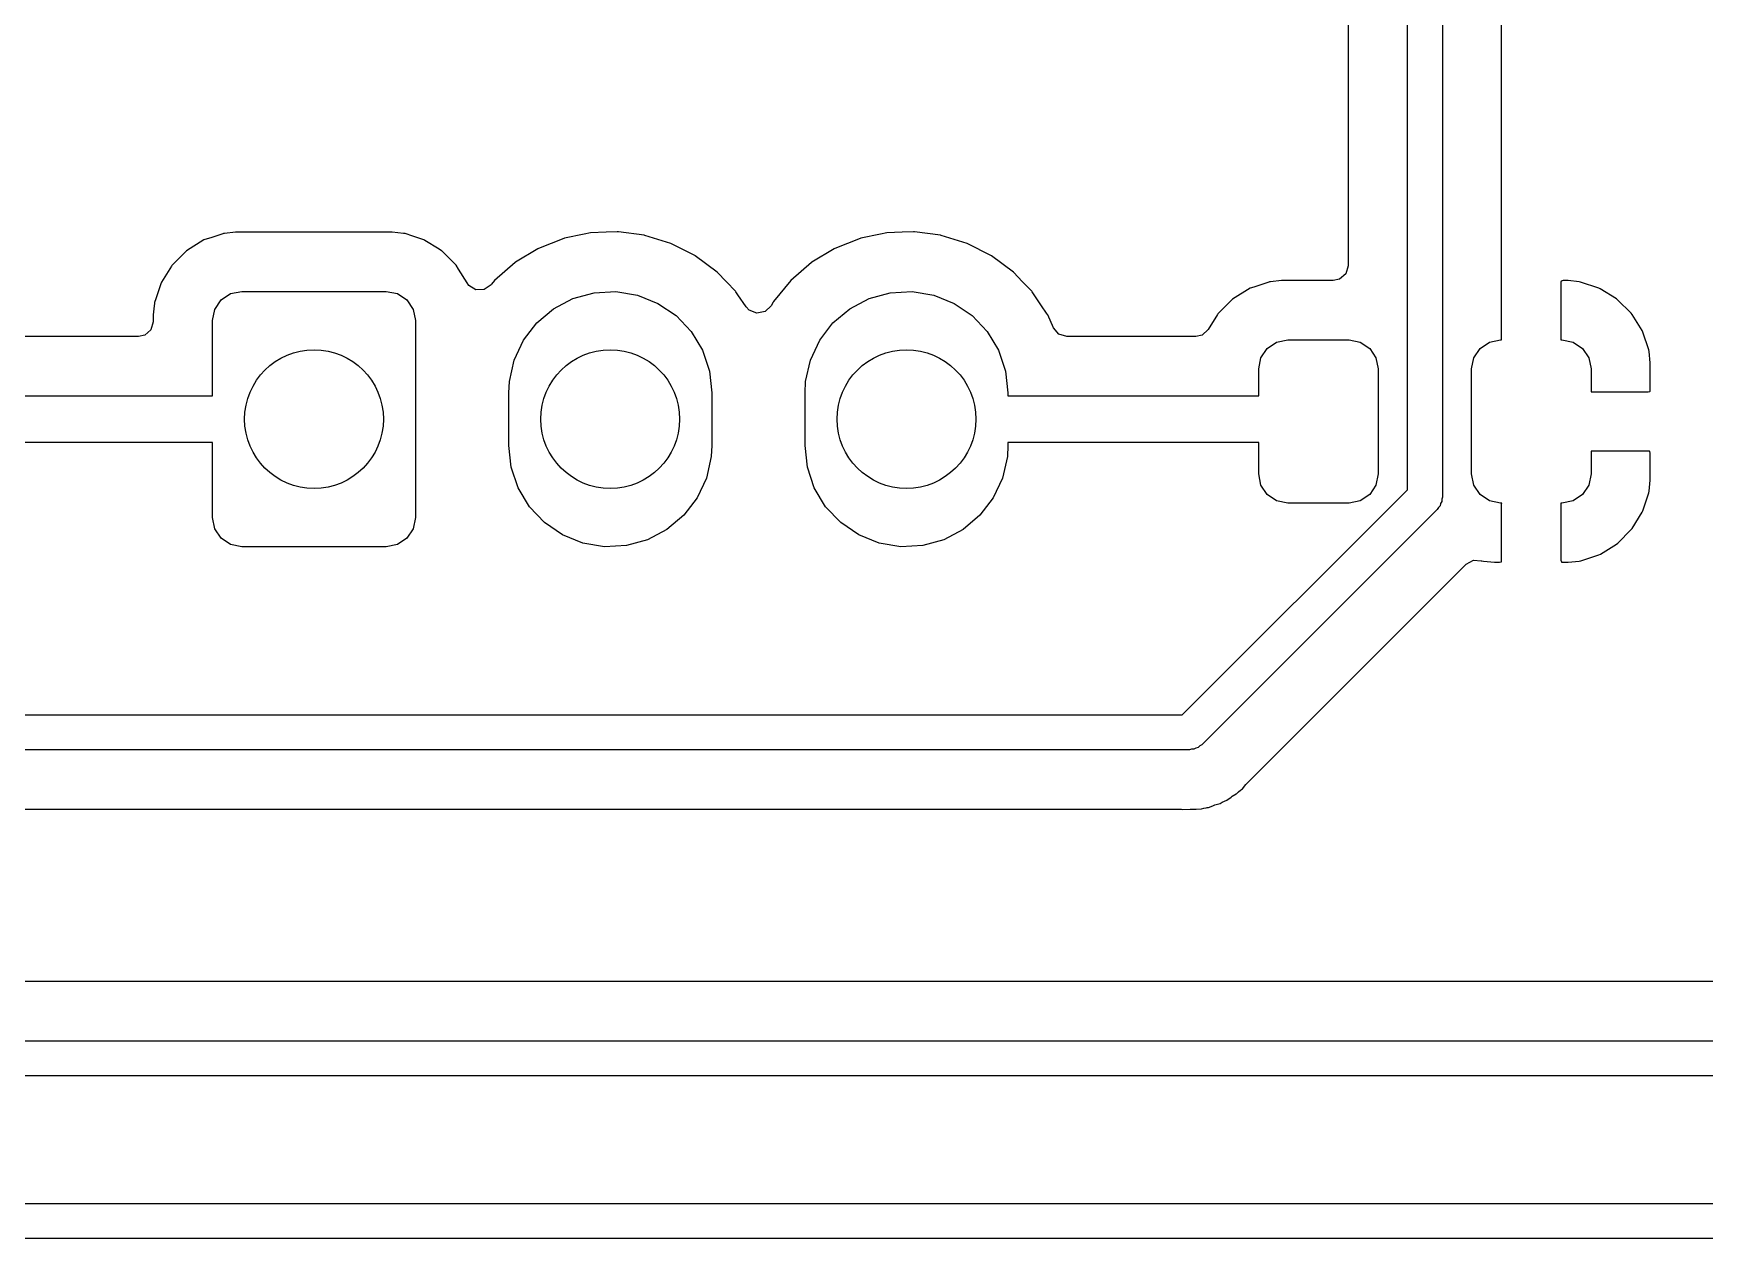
# Model space of a CAD drawing. Extents: x 51 to 243, y -135 to -54.
# Drawn here: x 140.47 to 154.8, y -135.02 to -124.69 of the extents above; entities that cross this region are included whole.
import ezdxf

# ---------------------------------------------------------------- set-up
doc = ezdxf.new("R2010")
doc.units = 0
doc.layers.add('BLACK', color=7, linetype='CONTINUOUS')

msp = doc.modelspace()

# ---------------------------------------------------------------- linework, layer by layer
at = {"layer": 'BLACK', "linetype": 'CONTINUOUS'}
for p, q in [((152.25, -128.602), (152.25, -120.237)), ((152.55, -120.237), (152.55, -128.664)), ((151.742, -120.717), (151.742, -126.681)), ((153.058, -127.316), (153.058, -120.714)), ((141.931, -126.459), (141.781, -126.553)), ((142, -126.437), (141.931, -126.459)), ((142.092, -126.406), (142, -126.437)), ((142.099, -126.403), (142.092, -126.406)), ((142.092, -126.406), (142.092, -126.406)), ((142.106, -126.403), (142.099, -126.403)), ((142.201, -126.393), (142.106, -126.403)), ((142.106, -126.403), (142.106, -126.403)), ((142.205, -126.392), (142.201, -126.393)), ((142.201, -126.393), (142.201, -126.393)), ((143.545, -126.392), (142.205, -126.392)), ((143.595, -126.398), (143.545, -126.392)), ((143.643, -126.403), (143.595, -126.398)), ((143.65, -126.403), (143.643, -126.403)), ((143.643, -126.403), (143.643, -126.403)), ((143.656, -126.405), (143.65, -126.403)), ((143.723, -126.427), (143.656, -126.405)), ((143.656, -126.405), (143.656, -126.405)), ((143.818, -126.459), (143.723, -126.427)), ((143.824, -126.463), (143.818, -126.459)), ((143.948, -126.539), (143.824, -126.463)), ((143.824, -126.463), (143.824, -126.463)), ((145.017, -126.446), (144.8, -126.532)), ((145.023, -126.445), (145.017, -126.446)), ((145.192, -126.409), (145.023, -126.445)), ((145.023, -126.445), (145.023, -126.445)), ((145.246, -126.398), (145.192, -126.409)), ((145.379, -126.393), (145.246, -126.398)), ((145.475, -126.389), (145.379, -126.393)), ((145.48, -126.389), (145.475, -126.389)), ((145.475, -126.389), (145.475, -126.389)), ((145.485, -126.39), (145.48, -126.389)), ((145.707, -126.419), (145.485, -126.39)), ((145.485, -126.39), (145.485, -126.39)), ((145.712, -126.42), (145.707, -126.419)), ((145.707, -126.419), (145.707, -126.419)), ((145.935, -126.489), (145.712, -126.42)), ((145.94, -126.492), (145.935, -126.489)), ((146.139, -126.593), (145.94, -126.492)), ((145.94, -126.492), (145.94, -126.492)), ((147.557, -126.446), (147.34, -126.532)), ((147.563, -126.445), (147.557, -126.446)), ((147.732, -126.409), (147.563, -126.445)), ((147.563, -126.445), (147.563, -126.445)), ((147.786, -126.398), (147.732, -126.409)), ((147.919, -126.393), (147.786, -126.398)), ((148.015, -126.389), (147.919, -126.393)), ((148.02, -126.389), (148.015, -126.389)), ((148.015, -126.389), (148.015, -126.389)), ((148.025, -126.39), (148.02, -126.389)), ((148.247, -126.419), (148.025, -126.39)), ((148.025, -126.39), (148.025, -126.39)), ((148.252, -126.42), (148.247, -126.419)), ((148.247, -126.419), (148.247, -126.419)), ((148.475, -126.489), (148.252, -126.42)), ((148.48, -126.492), (148.475, -126.489)), ((148.679, -126.593), (148.48, -126.492)), ((148.48, -126.492), (148.48, -126.492)), ((141.738, -126.595), (141.656, -126.678)), ((141.775, -126.558), (141.738, -126.595)), ((141.781, -126.553), (141.775, -126.558)), ((143.968, -126.552), (143.948, -126.539)), ((143.973, -126.557), (143.968, -126.552)), ((144.088, -126.671), (143.973, -126.557)), ((144.093, -126.677), (144.088, -126.671)), ((144.6, -126.653), (144.423, -126.806)), ((144.604, -126.65), (144.6, -126.653)), ((144.795, -126.535), (144.604, -126.65)), ((144.604, -126.65), (144.604, -126.65)), ((144.8, -126.532), (144.795, -126.535)), ((144.795, -126.535), (144.795, -126.535)), ((146.144, -126.595), (146.139, -126.593)), ((146.139, -126.593), (146.139, -126.593)), ((146.332, -126.735), (146.144, -126.595)), ((147.14, -126.653), (146.963, -126.806)), ((147.144, -126.65), (147.14, -126.653)), ((147.335, -126.535), (147.144, -126.65)), ((147.144, -126.65), (147.144, -126.65)), ((147.34, -126.532), (147.335, -126.535)), ((147.335, -126.535), (147.335, -126.535)), ((148.684, -126.595), (148.679, -126.593)), ((148.679, -126.593), (148.679, -126.593)), ((148.872, -126.735), (148.684, -126.595)), ((141.652, -126.684), (141.567, -126.822)), ((141.656, -126.678), (141.652, -126.684)), ((141.652, -126.684), (141.652, -126.684)), ((144.114, -126.709), (144.093, -126.677)), ((144.187, -126.827), (144.114, -126.709)), ((144.423, -126.806), (144.396, -126.84)), ((146.411, -126.818), (146.332, -126.735)), ((146.963, -126.806), (146.815, -126.987)), ((148.951, -126.818), (148.872, -126.735)), ((151.171, -126.808), (151.076, -126.818)), ((151.175, -126.807), (151.171, -126.808)), ((151.171, -126.808), (151.171, -126.808)), ((151.615, -126.807), (151.175, -126.807)), ((151.668, -126.796), (151.615, -126.807)), ((151.721, -126.75), (151.668, -126.796)), ((151.742, -126.681), (151.721, -126.75)), ((153.568, -126.814), (153.566, -126.822)), ((153.569, -126.812), (153.568, -126.814)), ((153.585, -126.808), (153.569, -126.812)), ((153.622, -126.808), (153.585, -126.808)), ((153.629, -126.808), (153.622, -126.808)), ((153.723, -126.818), (153.629, -126.808)), ((141.552, -126.862), (141.518, -126.964)), ((141.563, -126.828), (141.552, -126.862)), ((141.567, -126.822), (141.563, -126.828)), ((142.078, -126.974), (142.159, -126.92)), ((142.159, -126.92), (142.255, -126.901)), ((142.255, -126.901), (143.495, -126.901)), ((143.495, -126.901), (143.591, -126.92)), ((143.591, -126.92), (143.672, -126.974)), ((144.202, -126.849), (144.187, -126.827)), ((144.187, -126.827), (144.187, -126.827)), ((144.263, -126.886), (144.202, -126.849)), ((144.334, -126.884), (144.263, -126.886)), ((144.393, -126.844), (144.334, -126.884)), ((144.396, -126.84), (144.393, -126.844)), ((145.095, -126.962), (145.276, -126.912)), ((145.276, -126.912), (145.464, -126.902)), ((145.464, -126.902), (145.649, -126.933)), ((145.649, -126.933), (145.823, -127.003)), ((146.489, -126.9), (146.411, -126.818)), ((146.493, -126.904), (146.489, -126.9)), ((146.51, -126.929), (146.493, -126.904)), ((146.58, -127.033), (146.51, -126.929)), ((147.635, -126.962), (147.816, -126.912)), ((147.816, -126.912), (148.004, -126.902)), ((148.004, -126.902), (148.189, -126.933)), ((148.189, -126.933), (148.363, -127.003)), ((149.029, -126.9), (148.951, -126.818)), ((149.033, -126.904), (149.029, -126.9)), ((149.113, -127.023), (149.033, -126.904)), ((150.901, -126.874), (150.751, -126.968)), ((150.933, -126.864), (150.901, -126.874)), ((151.062, -126.821), (150.933, -126.864)), ((151.069, -126.818), (151.062, -126.821)), ((151.062, -126.821), (151.062, -126.821)), ((151.076, -126.818), (151.069, -126.818)), ((151.076, -126.818), (151.076, -126.818)), ((153.566, -126.822), (153.566, -127.316)), ((153.736, -126.821), (153.723, -126.818)), ((153.891, -126.872), (153.736, -126.821)), ((153.904, -126.878), (153.891, -126.872)), ((154.042, -126.963), (153.904, -126.878)), ((141.504, -127.025), (141.496, -127.101)), ((141.496, -127.101), (141.496, -127.161)), ((141.507, -127.003), (141.504, -127.025)), ((141.518, -126.964), (141.507, -126.996)), ((141.507, -126.996), (141.507, -127.003)), ((141.507, -127.003), (141.507, -127.003)), ((142.005, -127.151), (142.024, -127.055)), ((142.024, -127.055), (142.078, -126.974)), ((143.672, -126.974), (143.726, -127.055)), ((143.726, -127.055), (143.745, -127.151)), ((144.785, -127.171), (144.929, -127.05)), ((144.929, -127.05), (145.095, -126.962)), ((145.823, -127.003), (145.979, -127.108)), ((146.607, -127.062), (146.58, -127.033)), ((146.673, -127.088), (146.607, -127.062)), ((146.743, -127.074), (146.673, -127.088)), ((146.794, -127.025), (146.743, -127.074)), ((146.812, -126.992), (146.794, -127.025)), ((146.815, -126.987), (146.812, -126.992)), ((146.812, -126.992), (146.812, -126.992)), ((147.325, -127.171), (147.469, -127.05)), ((147.469, -127.05), (147.635, -126.962)), ((148.363, -127.003), (148.519, -127.108)), ((149.157, -127.088), (149.113, -127.023)), ((149.164, -127.098), (149.157, -127.088)), ((149.166, -127.103), (149.164, -127.098)), ((150.622, -127.099), (150.543, -127.228)), ((150.626, -127.093), (150.622, -127.099)), ((150.622, -127.099), (150.622, -127.099)), ((150.751, -126.968), (150.626, -127.093)), ((154.053, -126.972), (154.042, -126.963)), ((154.168, -127.087), (154.053, -126.972)), ((154.177, -127.098), (154.168, -127.087)), ((154.262, -127.236), (154.177, -127.098)), ((141.476, -127.23), (141.423, -127.276)), ((141.496, -127.161), (141.476, -127.23)), ((142.005, -127.796), (142.005, -127.151)), ((143.745, -127.151), (143.745, -128.841)), ((144.671, -127.32), (144.785, -127.171)), ((145.979, -127.108), (146.108, -127.245)), ((146.108, -127.245), (146.205, -127.406)), ((147.211, -127.32), (147.325, -127.171)), ((148.519, -127.108), (148.648, -127.245)), ((148.648, -127.245), (148.745, -127.406)), ((149.216, -127.213), (149.166, -127.103)), ((149.166, -127.103), (149.166, -127.103)), ((149.262, -127.267), (149.216, -127.213)), ((150.543, -127.228), (150.49, -127.275)), ((154.268, -127.249), (154.262, -127.236)), ((141.37, -127.287), (139.137, -127.287)), ((141.423, -127.276), (141.37, -127.287)), ((144.591, -127.491), (144.671, -127.32)), ((147.131, -127.491), (147.211, -127.32)), ((149.331, -127.287), (149.262, -127.267)), ((150.435, -127.287), (149.331, -127.287)), ((150.49, -127.275), (150.435, -127.287)), ((150.994, -127.47), (151.048, -127.389)), ((151.048, -127.389), (151.129, -127.335)), ((151.129, -127.335), (151.225, -127.316)), ((151.225, -127.316), (151.75, -127.316)), ((151.75, -127.316), (151.846, -127.335)), ((151.846, -127.335), (151.927, -127.389)), ((151.927, -127.389), (151.981, -127.47)), ((152.819, -127.47), (152.873, -127.389)), ((152.873, -127.389), (152.954, -127.335)), ((152.954, -127.335), (153.05, -127.316)), ((153.05, -127.316), (153.058, -127.316)), ((153.566, -127.316), (153.575, -127.316)), ((153.575, -127.316), (153.671, -127.335)), ((153.671, -127.335), (153.752, -127.389)), ((153.752, -127.389), (153.806, -127.47)), ((154.32, -127.403), (154.268, -127.249)), ((144.55, -127.674), (144.591, -127.491)), ((146.205, -127.406), (146.265, -127.584)), ((147.09, -127.674), (147.131, -127.491)), ((148.745, -127.406), (148.805, -127.584)), ((150.975, -127.566), (150.994, -127.47)), ((151.981, -127.47), (152, -127.566)), ((152.8, -127.566), (152.819, -127.47)), ((153.806, -127.47), (153.825, -127.566)), ((154.323, -127.417), (154.32, -127.403)), ((154.333, -127.512), (154.323, -127.417)), ((154.333, -127.519), (154.333, -127.512)), ((154.333, -127.748), (154.333, -127.519)), ((144.545, -127.771), (144.55, -127.674)), ((146.265, -127.584), (146.285, -127.771)), ((147.085, -127.771), (147.09, -127.674)), ((148.805, -127.584), (148.825, -127.771)), ((150.975, -127.796), (150.975, -127.566)), ((152, -127.566), (152, -128.466)), ((152.8, -128.466), (152.8, -127.566)), ((153.825, -127.566), (153.825, -127.762)), ((138.874, -127.796), (142.005, -127.796)), ((144.545, -128.221), (144.545, -127.771)), ((146.285, -127.771), (146.285, -128.221)), ((147.085, -128.221), (147.085, -127.771)), ((148.825, -127.771), (148.825, -127.796)), ((148.825, -127.796), (150.975, -127.796)), ((153.825, -127.762), (154.315, -127.762)), ((154.315, -127.762), (154.33, -127.758)), ((154.33, -127.758), (154.331, -127.756)), ((154.331, -127.756), (154.333, -127.748)), ((142.005, -128.196), (138.791, -128.196)), ((142.005, -128.841), (142.005, -128.196)), ((144.565, -128.408), (144.545, -128.221)), ((146.285, -128.221), (146.28, -128.318)), ((147.105, -128.408), (147.085, -128.221)), ((148.825, -128.221), (148.82, -128.318)), ((150.975, -128.196), (148.825, -128.196)), ((148.825, -128.196), (148.825, -128.221)), ((150.975, -128.466), (150.975, -128.196)), ((146.28, -128.318), (146.239, -128.501)), ((148.82, -128.318), (148.779, -128.501)), ((154.319, -128.27), (153.825, -128.27)), ((153.825, -128.27), (153.825, -128.466)), ((154.327, -128.272), (154.319, -128.27)), ((154.329, -128.273), (154.327, -128.272)), ((154.333, -128.288), (154.329, -128.273)), ((154.333, -128.513), (154.333, -128.288)), ((144.625, -128.586), (144.565, -128.408)), ((146.239, -128.501), (146.159, -128.672)), ((147.165, -128.586), (147.105, -128.408)), ((148.779, -128.501), (148.699, -128.672)), ((150.994, -128.562), (150.975, -128.466)), ((152, -128.466), (151.981, -128.562)), ((152.819, -128.562), (152.8, -128.466)), ((153.825, -128.466), (153.806, -128.562)), ((154.323, -128.614), (154.333, -128.52)), ((154.333, -128.52), (154.333, -128.513)), ((144.722, -128.747), (144.625, -128.586)), ((146.159, -128.672), (146.045, -128.821)), ((147.262, -128.747), (147.165, -128.586)), ((148.699, -128.672), (148.585, -128.821)), ((150.319, -130.533), (152.25, -128.602)), ((151.048, -128.643), (150.994, -128.562)), ((151.129, -128.697), (151.048, -128.643)), ((151.927, -128.643), (151.846, -128.697)), ((151.981, -128.562), (151.927, -128.643)), ((152.55, -128.664), (152.545, -128.683)), ((152.873, -128.643), (152.819, -128.562)), ((152.954, -128.697), (152.873, -128.643)), ((153.752, -128.643), (153.671, -128.697)), ((153.806, -128.562), (153.752, -128.643)), ((154.269, -128.782), (154.32, -128.627)), ((154.32, -128.627), (154.323, -128.614)), ((144.851, -128.884), (144.722, -128.747)), ((146.045, -128.821), (145.901, -128.942)), ((147.391, -128.884), (147.262, -128.747)), ((148.585, -128.821), (148.441, -128.942)), ((152.506, -128.77), (150.487, -130.789)), ((151.225, -128.716), (151.129, -128.697)), ((151.75, -128.716), (151.225, -128.716)), ((151.846, -128.697), (151.75, -128.716)), ((152.516, -128.753), (152.506, -128.77)), ((152.53, -128.739), (152.516, -128.753)), ((152.535, -128.72), (152.53, -128.739)), ((152.545, -128.703), (152.535, -128.72)), ((152.545, -128.683), (152.545, -128.703)), ((153.05, -128.716), (152.954, -128.697)), ((153.059, -128.716), (153.05, -128.716)), ((153.058, -128.726), (153.059, -128.716)), ((153.058, -129.21), (153.058, -128.726)), ((153.575, -128.716), (153.566, -128.716)), ((153.566, -128.716), (153.566, -129.206)), ((153.671, -128.697), (153.575, -128.716)), ((154.178, -128.933), (154.263, -128.795)), ((154.263, -128.795), (154.269, -128.782)), ((142.024, -128.937), (142.005, -128.841)), ((142.078, -129.018), (142.024, -128.937)), ((143.726, -128.937), (143.672, -129.018)), ((143.745, -128.841), (143.726, -128.937)), ((145.007, -128.989), (144.851, -128.884)), ((145.901, -128.942), (145.735, -129.03)), ((147.547, -128.989), (147.391, -128.884)), ((148.441, -128.942), (148.275, -129.03)), ((154.054, -129.059), (154.169, -128.944)), ((154.169, -128.944), (154.178, -128.933)), ((142.159, -129.072), (142.078, -129.018)), ((142.255, -129.091), (142.159, -129.072)), ((143.495, -129.091), (142.255, -129.091)), ((143.591, -129.072), (143.495, -129.091)), ((143.672, -129.018), (143.591, -129.072)), ((145.181, -129.059), (145.007, -128.989)), ((145.366, -129.09), (145.181, -129.059)), ((145.554, -129.08), (145.366, -129.09)), ((145.735, -129.03), (145.554, -129.08)), ((147.721, -129.059), (147.547, -128.989)), ((147.906, -129.09), (147.721, -129.059)), ((148.094, -129.08), (147.906, -129.09)), ((148.275, -129.03), (148.094, -129.08)), ((153.905, -129.153), (154.043, -129.068)), ((154.043, -129.068), (154.054, -129.059)), ((150.873, -131.122), (152.755, -129.24)), ((152.755, -129.24), (152.817, -129.206)), ((152.817, -129.206), (152.884, -129.21)), ((152.884, -129.21), (152.889, -129.211)), ((152.889, -129.211), (152.902, -129.214)), ((152.902, -129.214), (152.996, -129.224)), ((152.996, -129.224), (153.003, -129.224)), ((153.003, -129.224), (153.04, -129.224)), ((153.04, -129.224), (153.056, -129.22)), ((153.056, -129.22), (153.057, -129.218)), ((153.057, -129.218), (153.058, -129.21)), ((153.566, -129.206), (153.571, -129.221)), ((153.571, -129.221), (153.572, -129.222)), ((153.572, -129.222), (153.58, -129.224)), ((153.58, -129.224), (153.622, -129.224)), ((153.622, -129.224), (153.629, -129.224)), ((153.629, -129.224), (153.724, -129.214)), ((153.724, -129.214), (153.738, -129.211)), ((153.738, -129.211), (153.892, -129.159)), ((153.892, -129.159), (153.905, -129.153)), ((124.649, -130.533), (150.319, -130.533)), ((150.4, -130.828), (150.381, -130.833)), ((150.42, -130.828), (150.4, -130.828)), ((150.437, -130.818), (150.42, -130.828)), ((150.456, -130.813), (150.437, -130.818)), ((150.47, -130.799), (150.456, -130.813)), ((150.487, -130.789), (150.47, -130.799)), ((150.381, -130.833), (124.587, -130.833)), ((150.701, -131.265), (150.738, -131.237)), ((150.738, -131.237), (150.748, -131.231)), ((150.748, -131.231), (150.781, -131.211)), ((150.781, -131.211), (150.788, -131.207)), ((150.781, -131.211), (150.781, -131.211)), ((150.788, -131.207), (150.803, -131.192)), ((150.803, -131.192), (150.818, -131.179)), ((150.818, -131.179), (150.835, -131.167)), ((150.835, -131.167), (150.865, -131.131)), ((150.865, -131.131), (150.873, -131.122)), ((124.624, -131.341), (150.299, -131.341)), ((150.299, -131.341), (150.311, -131.342)), ((150.311, -131.342), (150.311, -131.342)), ((150.311, -131.342), (150.318, -131.344)), ((150.318, -131.344), (150.389, -131.342)), ((150.389, -131.342), (150.393, -131.341)), ((150.393, -131.341), (150.422, -131.341)), ((150.422, -131.341), (150.427, -131.341)), ((150.427, -131.341), (150.439, -131.34)), ((150.439, -131.34), (150.485, -131.339)), ((150.485, -131.339), (150.505, -131.333)), ((150.505, -131.333), (150.525, -131.329)), ((150.525, -131.329), (150.532, -131.328)), ((150.532, -131.328), (150.538, -131.327)), ((150.538, -131.327), (150.546, -131.326)), ((150.538, -131.327), (150.538, -131.327)), ((150.546, -131.326), (150.553, -131.323)), ((150.553, -131.323), (150.589, -131.309)), ((150.553, -131.323), (150.553, -131.323)), ((150.589, -131.309), (150.6, -131.305)), ((150.6, -131.305), (150.644, -131.292)), ((150.644, -131.292), (150.663, -131.281)), ((150.663, -131.281), (150.681, -131.273)), ((150.681, -131.273), (150.701, -131.265)), ((174.046, -132.819), (117.546, -132.819)), ((117.283, -133.327), (174.309, -133.327)), ((174.371, -133.627), (117.221, -133.627)), ((58.7361, -134.724), (228.284, -134.724)), ((228.346, -135.024), (58.674, -135.024))]:
    msp.add_line(p, q, dxfattribs=at)
at = {"layer": 'BLACK'}
for centre in [(142.875, -127.996), (145.415, -127.996), (147.955, -127.996)]:
    msp.add_circle(centre, 0.595, dxfattribs=at)

doc.saveas('drawing.dxf')
